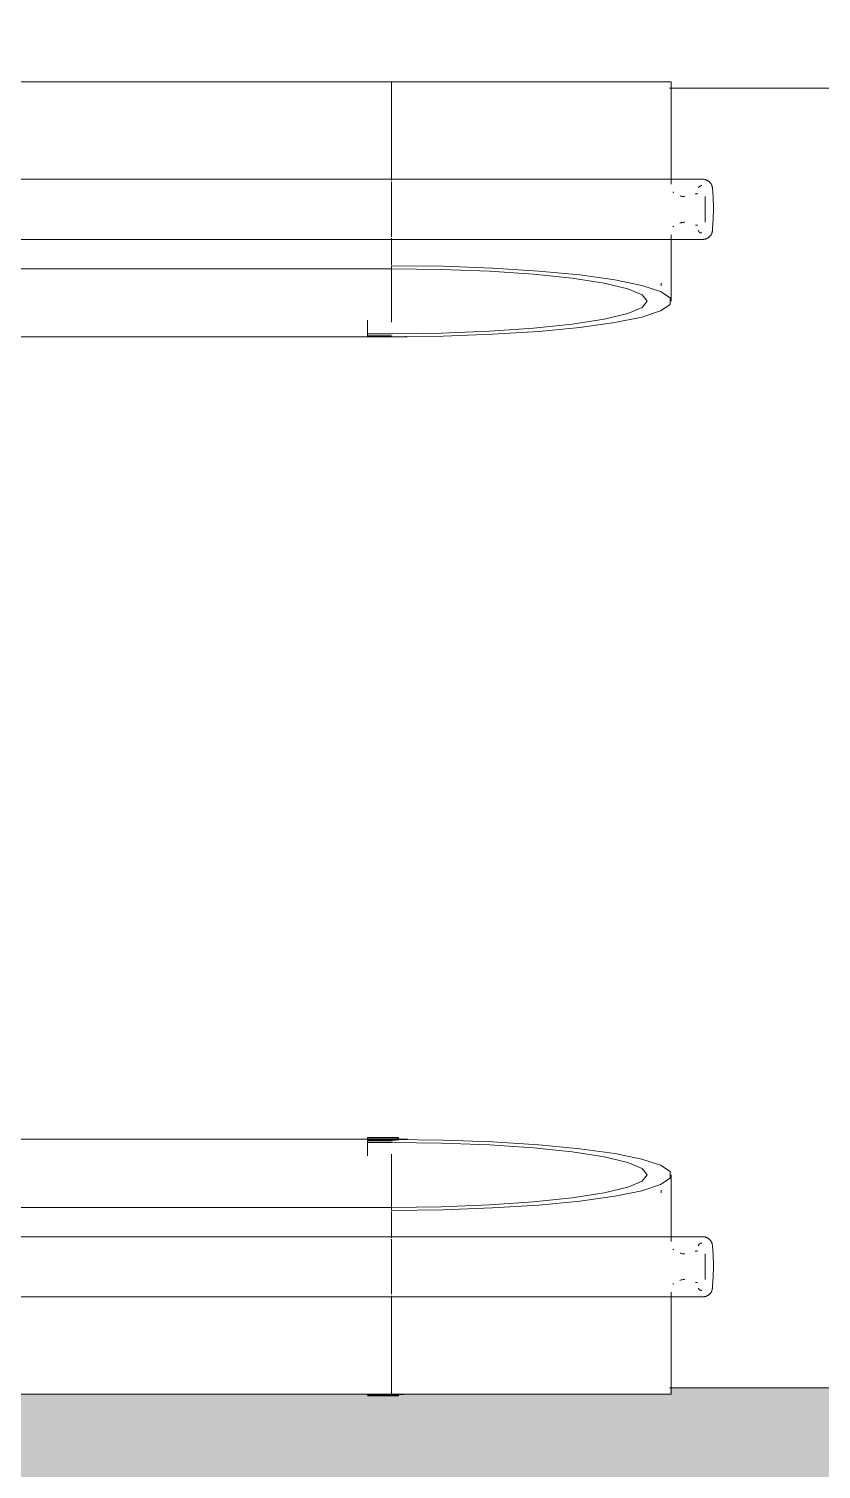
# Model space of a CAD drawing. Header units: metres. Extents: x -201 to 705, y -63 to 42.
# Drawn here: x -37.629 to -36.641, y -7.511 to -5.716 of the extents above; entities that cross this region are included whole.
import ezdxf

# ---------------------------------------------------------------- set-up
doc = ezdxf.new("R2010")
doc.units = ezdxf.units.M
for name, color, linetype, lineweight in [('A_AREA', 7, 'Continuous', 9), ('A_RC', 7, 'Continuous', 9), ('G-PLANOTM', 7, 'Continuous', 9)]:
    doc.layers.add(name, color=color, linetype=linetype, lineweight=lineweight)

msp = doc.modelspace()

# ---------------------------------------------------------------- hatches: boundary and pattern name
at = {"layer": 'A_AREA', "true_color": 0xcccc00}
h = msp.add_hatch(color=52, dxfattribs=at)
h.paths.add_polyline_path([(-25.7, -8.5), (-25.7, -4.75), (-2.95, -4.75), (-2.95, -4.85), (-0.95, -4.85), (-0.95, -4.75), (-0.0005, -4.7452), (-0.0005, -1.8955), (-0.1005, -1.895), (-0.1005, -1.8285), (-0.3175, -1.895), (-0.9, -1.895), (-0.1005, -1.8003), (-0.1001, -1.7965), (-0.0905, -1.801), (-0.0905, -1.8051), (-0.0105, -1.795), (-3.5495, -1.795), (-3.5495, -1.8955), (-3.6495, -1.8955), (-3.6495, -1.7965), (-3.6395, -1.7965), (-3.6395, -1.8855), (-3.5595, -1.8845), (-3.5595, -1.795), (-5.3495, -1.795), (-5.3516, -1.8955), (-5.4495, -1.8955), (-5.4495, -1.7965), (-5.4395, -1.7965), (-5.4395, -1.8855), (-5.3595, -1.8855), (-5.3595, -1.795), (-7.1495, -1.795), (-7.1495, -1.8955), (-7.2495, -1.8946), (-7.2495, -1.7965), (-7.2395, -1.7965), (-7.2395, -1.8855), (-7.1595, -1.8842), (-7.1595, -1.795), (-8.9495, -1.795), (-8.9495, -1.8955), (-9.0495, -1.8915), (-9.0495, -1.7965), (-9.0395, -1.7965), (-9.0395, -1.8855), (-8.9595, -1.8848), (-8.9595, -1.795), (-10.7495, -1.795), (-10.7495, -1.8955), (-10.8495, -1.8908), (-10.8495, -1.7965), (-10.8395, -1.7965), (-10.8395, -1.8855), (-10.7595, -1.8799), (-10.7595, -1.795), (-12.5495, -1.795), (-12.5495, -1.8955), (-12.6495, -1.8948), (-12.6495, -1.7965), (-12.6395, -1.7965), (-12.6395, -1.8855), (-12.5595, -1.88), (-12.5595, -1.795), (-14.3495, -1.795), (-14.3495, -1.8955), (-14.4495, -1.8928), (-14.4495, -1.7965), (-14.4395, -1.7965), (-14.4395, -1.8855), (-14.3595, -1.8809), (-14.3595, -1.795), (-16.1495, -1.795), (-16.1495, -1.8955), (-16.2495, -1.8922), (-16.2495, -1.7965), (-16.2395, -1.7965), (-16.2395, -1.8855), (-16.1595, -1.8808), (-16.1595, -1.795), (-17.9495, -1.795), (-17.9495, -1.8955), (-18.0495, -1.8909), (-18.0495, -1.7965), (-18.0395, -1.7965), (-18.0395, -1.8855), (-17.9595, -1.8814), (-17.9595, -1.795), (-19.7495, -1.795), (-19.7495, -1.8955), (-19.8495, -1.8905), (-19.8495, -1.7965), (-19.8395, -1.7965), (-19.8395, -1.8855), (-19.7595, -1.8843), (-19.7595, -1.795), (-21.5495, -1.795), (-21.5495, -1.8955), (-21.6495, -1.8929), (-21.6495, -1.7965), (-21.6395, -1.7965), (-21.6395, -1.8855), (-21.5595, -1.8855), (-21.5595, -1.795), (-23.3495, -1.795), (-23.3495, -1.8955), (-23.4495, -1.8955), (-23.4495, -1.7965), (-23.4395, -1.7965), (-23.4395, -1.8855), (-23.3595, -1.8855), (-23.3595, -1.795), (-25.1495, -1.795), (-25.1495, -1.8955), (-25.2495, -1.8955), (-25.2495, -1.7965), (-25.2395, -1.7965), (-25.2395, -1.8855), (-25.1595, -1.8855), (-25.1595, -1.795), (-26.9495, -1.795), (-26.9495, -1.8955), (-27.0495, -1.8955), (-27.0495, -1.7965), (-27.0395, -1.7965), (-27.0395, -1.8855), (-26.9595, -1.8855), (-26.9595, -1.795), (-28.7495, -1.795), (-28.7495, -1.8955), (-28.8495, -1.8955), (-28.8495, -1.7965), (-28.8395, -1.7965), (-28.8395, -1.8855), (-28.7595, -1.8855), (-28.7595, -1.795), (-30.5495, -1.795), (-30.5495, -1.8955), (-30.6495, -1.8955), (-30.6495, -1.7965), (-30.6395, -1.7965), (-30.6395, -1.8855), (-30.5595, -1.8855), (-30.5595, -1.795), (-32.3495, -1.795), (-32.3495, -1.8955), (-32.4495, -1.8955), (-32.4495, -1.7965), (-32.4395, -1.7965), (-32.4395, -1.8855), (-32.3595, -1.8855), (-32.3595, -1.795), (-34.1495, -1.795), (-34.1495, -1.8955), (-34.2495, -1.8955), (-34.2495, -1.7965), (-34.2395, -1.7965), (-34.2395, -1.8855), (-34.1595, -1.8855), (-34.1595, -1.795), (-35.9495, -1.795), (-35.9495, -1.8955), (-36.0495, -1.8955), (-36.0495, -1.7965), (-36.0395, -1.7965), (-36.0395, -1.8855), (-35.9595, -1.8855), (-35.9595, -1.795), (-37.7495, -1.795), (-37.7495, -1.8955), (-37.8495, -1.8955), (-37.8495, -1.7965), (-37.8395, -1.7965), (-37.8395, -1.8855), (-37.7595, -1.8855), (-37.7595, -1.795), (-39.5495, -1.795), (-39.5495, -1.8955), (-39.6495, -1.8955), (-39.6495, -1.7965), (-39.6395, -1.7965), (-39.6395, -1.8855), (-39.5595, -1.8855), (-39.5595, -1.795), (-41.3495, -1.795), (-41.3495, -1.8955), (-41.4495, -1.8955), (-41.4495, -1.7965), (-41.4395, -1.7965), (-41.4395, -1.8855), (-41.3595, -1.8855), (-41.3595, -1.795), (-43.1495, -1.795), (-43.1495, -1.8955), (-43.2495, -1.8955), (-43.2495, -1.7965), (-43.2395, -1.7965), (-43.2395, -1.8855), (-43.1595, -1.8855), (-43.1595, -1.795), (-44.9495, -1.795), (-44.9495, -1.8955), (-45.0495, -1.8955), (-45.0495, -1.7965), (-45.0395, -1.7965), (-45.0395, -1.8855), (-44.9595, -1.8855), (-44.9595, -1.795), (-46.7495, -1.795), (-46.7495, -1.8955), (-46.8495, -1.8955), (-46.8495, -1.7965), (-46.8395, -1.7965), (-46.8395, -1.8855), (-46.7595, -1.8855), (-46.7595, -1.795), (-48.5495, -1.795), (-48.5495, -1.8955), (-48.6495, -1.8955), (-48.6485, -1.7965), (-48.6395, -1.7965), (-48.6395, -1.8855), (-48.5595, -1.8855), (-48.5595, -1.795), (-50.3495, -1.7965), (-50.3495, -1.8955), (-50.4495, -1.8955), (-50.4495, -1.7965), (-50.4395, -1.7965), (-50.4395, -1.8855), (-50.3595, -1.8855), (-50.3595, -1.795), (-52.1495, -1.795), (-52.1495, -1.8955), (-52.2495, -1.8955), (-52.2495, -1.7965), (-52.2395, -1.7965), (-52.2395, -1.8855), (-52.1595, -1.8855), (-52.1595, -1.795), (-53.9495, -1.795), (-53.9495, -1.8955), (-54.0495, -1.8955), (-54.0495, -1.7965), (-54.0395, -1.7965), (-54.0395, -1.8855), (-53.9595, -1.8855), (-53.9595, -1.795), (-55.7495, -1.795), (-55.75, -1.8955), (-55.8495, -1.8955), (-55.8495, -1.7965), (-55.8395, -1.7965), (-55.8395, -1.8855), (-55.7595, -1.8855), (-55.7595, -1.795), (-57.5495, -1.795), (-57.5495, -1.8955), (-57.6495, -1.8955), (-57.6485, -1.7965), (-57.6395, -1.7965), (-57.6395, -1.8855), (-57.5595, -1.8855), (-57.5595, -1.795), (-59.3495, -1.795), (-59.3495, -1.8955), (-59.4495, -1.8955), (-59.4485, -1.7965), (-59.4395, -1.7965), (-59.4395, -1.8855), (-59.3595, -1.8855), (-59.3595, -1.795), (-61.1495, -1.795), (-61.1495, -1.8955), (-61.2495, -1.8955), (-61.2485, -1.7965), (-61.2395, -1.7965), (-61.2395, -1.8855), (-61.1595, -1.8855), (-61.1595, -1.795), (-62.9495, -1.7965), (-62.9495, -1.8955), (-63.0495, -1.8955), (-63.0495, -1.7965), (-63.0395, -1.7965), (-63.0395, -1.8855), (-62.9595, -1.8855), (-62.9595, -1.795), (-64.7495, -1.795), (-64.7495, -1.8955), (-64.8495, -1.8955), (-64.8495, -1.7965), (-64.8395, -1.7965), (-64.8395, -1.8855), (-64.7595, -1.8855), (-64.7595, -1.795), (-66.5495, -1.795), (-66.5495, -1.8955), (-66.6495, -1.8955), (-66.6485, -1.7965), (-66.6395, -1.7965), (-66.6395, -1.8855), (-66.5595, -1.8855), (-66.5595, -1.795), (-68.3495, -1.7965), (-68.3495, -1.8955), (-68.4495, -1.8955), (-68.4495, -1.7965), (-68.4395, -1.7965), (-68.4395, -1.8855), (-68.3595, -1.8855), (-68.3595, -1.795), (-70.1495, -1.795), (-70.1495, -1.8955), (-70.2495, -1.8955), (-70.2495, -1.7965), (-70.2395, -1.7965), (-70.2395, -1.8855), (-70.1595, -1.8855), (-70.1595, -1.795), (-71.9495, -1.7965), (-71.9495, -1.8955), (-72.0495, -1.8955), (-72.0495, -1.7965), (-72.0395, -1.7965), (-72.0395, -1.8855), (-71.9595, -1.8855), (-71.9595, -1.795), (-73.7495, -1.795), (-73.7495, -1.8955), (-73.8495, -1.8955), (-73.8485, -1.7965), (-73.8395, -1.7965), (-73.8395, -1.8855), (-73.7595, -1.8855), (-73.7595, -1.795), (-75.5495, -1.7965), (-75.5495, -1.8955), (-75.6495, -1.8955), (-75.6495, -1.7965), (-75.6395, -1.7965), (-75.6395, -1.8855), (-75.5595, -1.8855), (-75.5595, -1.795), (-77.3495, -1.795), (-77.3495, -1.8955), (-77.4495, -1.8955), (-77.4495, -1.7965), (-77.4395, -1.7965), (-77.4395, -1.8855), (-77.3595, -1.8855), (-77.3595, -1.795), (-79.1495, -1.795), (-79.1495, -1.8955), (-79.2495, -1.8955), (-79.2485, -1.7965), (-79.2395, -1.7965), (-79.2395, -1.8855), (-79.1595, -1.8855), (-79.1595, -1.795), (-80.9495, -1.7965), (-80.9495, -1.8955), (-81.0495, -1.8955), (-81.0495, -1.7965), (-81.0395, -1.7965), (-81.0395, -1.8855), (-80.9595, -1.8855), (-80.9595, -1.795), (-82.7495, -1.795), (-82.7495, -1.8955), (-82.8495, -1.8955), (-82.8485, -1.7965), (-82.8395, -1.7965), (-82.8395, -1.8855), (-82.7595, -1.8855), (-82.7595, -1.795), (-84.5495, -1.7965), (-84.5495, -1.8955), (-84.6495, -1.8955), (-84.6495, -1.7965), (-84.6395, -1.7965), (-84.6395, -1.8855), (-84.5595, -1.8855), (-84.5595, -1.795), (-86.3495, -1.795), (-86.3495, -1.8955), (-86.4495, -1.8955), (-86.4485, -1.7965), (-86.4395, -1.7965), (-86.4395, -1.8855), (-86.3595, -1.8855), (-86.3595, -1.795), (-88.1495, -1.7965), (-88.1495, -1.8955), (-88.2495, -1.8955), (-88.2495, -1.7965), (-88.2395, -1.7965), (-88.2395, -1.8855), (-88.1595, -1.8855), (-88.1595, -1.795), (-89.9495, -1.795), (-89.9495, -1.8955), (-90.0495, -1.8955), (-90.0495, -1.7965), (-90.0395, -1.7965), (-90.0395, -1.8855), (-89.9595, -1.8855), (-89.9595, -1.795), (-91.7495, -1.795), (-91.7495, -1.8955), (-91.8495, -1.8955), (-91.8485, -1.7965), (-91.8395, -1.7965), (-91.8395, -1.8855), (-91.7595, -1.8855), (-91.7595, -1.795), (-93.5495, -1.7965), (-93.5495, -1.8955), (-93.6495, -1.8955), (-93.6495, -1.7965), (-93.6395, -1.7965), (-93.6395, -1.8855), (-93.5595, -1.8855), (-93.5595, -1.795), (-95.3495, -1.795), (-95.3495, -1.8955), (-95.4495, -1.8955), (-95.4485, -1.7965), (-95.4395, -1.7965), (-95.4395, -1.8855), (-95.3595, -1.8855), (-95.3595, -1.795), (-97.1495, -1.7965), (-97.1495, -1.8955), (-97.2495, -1.8955), (-97.2495, -1.7965), (-97.2395, -1.7965), (-97.2395, -1.8855), (-97.1595, -1.8855), (-97.1595, -1.795), (-98.9495, -1.795), (-98.9495, -1.8955), (-99.0495, -1.8955), (-99.0495, -1.7965), (-99.0395, -1.7965), (-99.0395, -1.8855), (-98.9595, -1.8855), (-98.9595, -1.795), (-100.7495, -1.7965), (-100.7495, -1.8955), (-100.8495, -1.8955), (-100.8495, -1.7965), (-100.8395, -1.7965), (-100.8395, -1.8855), (-100.7595, -1.8855), (-100.7595, -1.795), (-102.5495, -1.795), (-102.5495, -1.8955), (-102.6495, -1.8955), (-102.6495, -1.7965), (-102.6395, -1.7965), (-102.6395, -1.8855), (-102.5595, -1.8855), (-102.5595, -1.795), (-104.3495, -1.7965), (-104.3495, -1.8955), (-104.4495, -1.8955), (-104.4495, -1.7965), (-104.4395, -1.7965), (-104.4395, -1.8855), (-104.3595, -1.8855), (-104.3595, -1.795), (-106.1495, -1.795), (-106.1495, -1.8955), (-106.2495, -1.8955), (-106.2495, -1.7965), (-106.2395, -1.7965), (-106.2395, -1.8855), (-106.1595, -1.8855), (-106.1595, -1.795), (-107.9495, -1.795), (-107.9495, -1.8955), (-108.0495, -1.8955), (-108.0495, -1.7965), (-108.0395, -1.7965), (-108.0395, -1.8855), (-107.9595, -1.8855), (-107.9595, -1.795), (-109.7495, -1.7965), (-109.7495, -1.8955), (-109.8495, -1.8955), (-109.8495, -1.7965), (-109.8395, -1.7965), (-109.8395, -1.8855), (-109.7595, -1.8855), (-109.7595, -1.795), (-111.5495, -1.795), (-111.5495, -1.8955), (-111.6495, -1.8955), (-111.6495, -1.7965), (-111.6395, -1.7965), (-111.6395, -1.8855), (-111.5595, -1.8855), (-111.5595, -1.795), (-113.3495, -1.7965), (-113.3495, -1.8955), (-113.4495, -1.8955), (-113.4495, -1.7965), (-113.4395, -1.7965), (-113.4395, -1.8855), (-113.3595, -1.8855), (-113.3595, -1.795), (-115.1495, -1.795), (-115.1495, -1.8955), (-115.2495, -1.8955), (-115.2485, -1.7965), (-115.2395, -1.7965), (-115.2395, -1.8855), (-115.1595, -1.8855), (-115.1595, -1.795), (-116.9495, -1.7965), (-116.9495, -1.8955), (-117.0495, -1.8955), (-117.0495, -1.7965), (-117.0395, -1.7965), (-117.0395, -1.8855), (-116.9595, -1.8855), (-116.9595, -1.795), (-118.7495, -1.795), (-118.7495, -1.8955), (-118.8495, -1.8955), (-118.8495, -1.7965), (-118.8395, -1.7965), (-118.8395, -1.8855), (-118.7595, -1.8855), (-118.7595, -1.795), (-120.5495, -1.795), (-120.5495, -1.8955), (-120.6495, -1.8955), (-120.6495, -1.7965), (-120.6395, -1.7965), (-120.6395, -1.8855), (-120.5595, -1.8855), (-120.5595, -1.795), (-122.3495, -1.795), (-122.3495, -1.8955), (-122.4495, -1.8955), (-122.4495, -1.7965), (-122.4395, -1.7965), (-122.4395, -1.8855), (-122.3595, -1.8855), (-122.3595, -1.795), (-124.1495, -1.795), (-124.1495, -1.8955), (-124.2495, -1.8955), (-124.2495, -1.7965), (-124.2395, -1.7965), (-124.2395, -1.8855), (-124.1595, -1.8855), (-124.1595, -1.795), (-125.9495, -1.795), (-125.9495, -1.8955), (-126.0495, -1.8955), (-126.0495, -1.7965), (-126.0395, -1.7965), (-126.0395, -1.8855), (-125.9595, -1.8855), (-125.9595, -1.795), (-127.7495, -1.795), (-127.7495, -1.8955), (-127.8495, -1.8955), (-127.8495, -1.7965), (-127.8395, -1.7965), (-127.8395, -1.8855), (-127.7595, -1.8855), (-127.7595, -1.795), (-129.5495, -1.795), (-129.5495, -1.8955), (-129.6495, -1.8955), (-129.6495, -1.7965), (-129.6395, -1.7965), (-129.6395, -1.8855), (-129.5595, -1.8855), (-129.5595, -1.795), (-131.3495, -1.795), (-131.3495, -1.8955), (-131.4495, -1.8955), (-131.4495, -1.7965), (-131.4395, -1.7965), (-131.4395, -1.8855), (-131.3595, -1.8855), (-131.3595, -1.795), (-133.1495, -1.7965), (-133.1495, -1.8955), (-133.2495, -1.8955), (-133.2495, -1.7965), (-133.2395, -1.7965), (-133.2395, -1.8855), (-133.1595, -1.8855), (-133.1599, -1.795), (-134.9495, -1.7965), (-134.9495, -1.8955), (-135.0495, -1.8955), (-135.0495, -1.7965), (-135.0395, -1.7965), (-135.0395, -1.8855), (-134.9595, -1.8855), (-134.9595, -1.795), (-136.7495, -1.795), (-136.7495, -1.8955), (-136.8495, -1.8955), (-136.8495, -1.7965), (-136.8395, -1.7965), (-136.8395, -1.8855), (-136.7595, -1.8855), (-136.7595, -1.795), (-138.5495, -1.795), (-138.5495, -1.8955), (-138.6495, -1.8955), (-138.6495, -1.7965), (-138.6395, -1.7965), (-138.6395, -1.8855), (-138.5595, -1.8855), (-138.5595, -1.795), (-140.3495, -1.795), (-140.3495, -1.8955), (-140.4495, -1.8955), (-140.4495, -1.7965), (-140.4395, -1.7965), (-140.4395, -1.8855), (-140.3595, -1.8855), (-140.3595, -1.795), (-142.1495, -1.795), (-142.1495, -1.8955), (-142.2495, -1.8955), (-142.2495, -1.7965), (-142.2395, -1.7965), (-142.2395, -1.8855), (-142.1595, -1.8855), (-142.1595, -1.795), (-143.9495, -1.795), (-143.9495, -1.8955), (-144.0495, -1.8955), (-144.0495, -1.7965), (-144.0395, -1.7965), (-144.0395, -1.8855), (-143.9595, -1.8855), (-143.9595, -1.795), (-145.7495, -1.795), (-145.7495, -1.8955), (-145.8495, -1.8955), (-145.8495, -1.7965), (-145.8395, -1.7965), (-145.8395, -1.8855), (-145.7595, -1.8855), (-145.7595, -1.795), (-147.5495, -1.795), (-147.5495, -1.8955), (-147.6495, -1.8955), (-147.6495, -1.7965), (-147.6395, -1.7965), (-147.6395, -1.8855), (-147.5595, -1.8855), (-147.5595, -1.795), (-149.3495, -1.795), (-149.3495, -1.8955), (-149.4495, -1.8955), (-149.4495, -1.7965), (-149.4395, -1.7965), (-149.4395, -1.8855), (-149.3595, -1.8855), (-149.3595, -1.795), (-151.1495, -1.795), (-151.1495, -1.8955), (-151.2495, -1.8955), (-151.2495, -1.7965), (-151.2395, -1.7965), (-151.2395, -1.8855), (-151.1595, -1.8855), (-151.1595, -1.795), (-152.9495, -1.795), (-152.9495, -1.8955), (-153.0495, -1.8955), (-153.0495, -1.7965), (-153.0395, -1.7965), (-153.0395, -1.8855), (-152.9595, -1.8855), (-152.9595, -1.795), (-154.7495, -1.795), (-154.7495, -1.8955), (-154.8495, -1.8955), (-154.8495, -1.7965), (-154.8395, -1.7965), (-154.8395, -1.8855), (-154.7595, -1.8855), (-154.7595, -1.795), (-156.5495, -1.795), (-156.5495, -1.8955), (-156.6495, -1.8955), (-156.6495, -1.7965), (-156.6395, -1.7965), (-156.6395, -1.8855), (-156.5595, -1.8855), (-156.5595, -1.795), (-158.3495, -1.795), (-158.3495, -1.8955), (-158.4495, -1.8924), (-158.4495, -1.7965), (-158.4395, -1.7965), (-158.4395, -1.8855), (-158.3595, -1.8855), (-158.3595, -1.795), (-160.1495, -1.795), (-160.1495, -1.8955), (-160.2495, -1.8901), (-160.2495, -1.7965), (-160.2395, -1.7965), (-160.2395, -1.8855), (-160.1595, -1.8817), (-160.1595, -1.795), (-161.9495, -1.795), (-161.9495, -1.8955), (-162.0495, -1.8904), (-162.0495, -1.7965), (-162.0395, -1.7965), (-162.0395, -1.8855), (-161.9595, -1.8818), (-161.9595, -1.795), (-163.7495, -1.795), (-163.7495, -1.8955), (-163.8495, -1.8916), (-163.8495, -1.7965), (-163.8395, -1.7965), (-163.8395, -1.8855), (-163.7595, -1.8813), (-163.7595, -1.795), (-165.5495, -1.795), (-165.5495, -1.8955), (-165.6495, -1.8921), (-165.6495, -1.7965), (-165.6395, -1.7965), (-165.6395, -1.8855), (-165.5595, -1.8813), (-165.5595, -1.795), (-167.3495, -1.795), (-167.3495, -1.8955), (-167.4495, -1.894), (-167.4495, -1.7965), (-167.4395, -1.7965), (-167.4395, -1.8855), (-167.3595, -1.8806), (-167.3595, -1.795), (-169.1495, -1.795), (-169.1495, -1.8955), (-169.2495, -1.8899), (-169.2495, -1.7965), (-169.2395, -1.7965), (-169.2395, -1.8855), (-169.1595, -1.8805), (-169.1595, -1.795), (-170.9495, -1.795), (-170.9495, -1.8955), (-171.0495, -1.8905), (-171.0495, -1.7965), (-171.0395, -1.7965), (-171.0395, -1.8855), (-170.9595, -1.8855), (-170.9595, -1.795), (-172.7495, -1.795), (-172.7495, -1.8955), (-172.8495, -1.8933), (-172.8495, -1.7965), (-172.8395, -1.7965), (-172.8395, -1.8855), (-172.7595, -1.8852), (-172.7595, -1.795), (-174.5495, -1.795), (-174.5495, -1.8955), (-174.6495, -1.8955), (-174.6495, -1.7965), (-174.6395, -1.7965), (-174.6379, -1.8855), (-174.5595, -1.8855), (-174.5595, -1.795), (-176.3495, -1.795), (-176.3495, -1.8955), (-176.4495, -1.8955), (-176.4495, -1.7965), (-176.4395, -1.7965), (-176.4395, -1.8855), (-176.3595, -1.8855), (-176.3595, -1.795), (-178.1495, -1.795), (-178.1495, -1.8955), (-178.2495, -1.8929), (-178.2495, -1.7965), (-178.2395, -1.7965), (-178.2395, -1.8855), (-178.1595, -1.8821), (-178.1595, -1.795), (-179.8995, -1.8004), (-179.8983, -1.8063), (-179.1, -1.895), (-179.7, -1.895), (-179.8995, -1.8295), (-179.8995, -1.8955), (-179.9995, -1.8955), (-180, -4.75), (-179.875, -4.75), (-179.875, -4.85), (-177.875, -4.85), (-177.875, -4.75), (-168.68, -4.75), (-168.68, -5.68), (-167.42, -5.68), (-167.42, -4.75), (-154.75, -4.75), (-154.75, -8.5), (-148.78, -8.5), (-148.78, -8.35), (-148.774, -8.35), (-148.769, -8.5), (-148.066, -8.5), (-148.066, -8.35), (-148.06, -8.35), (-148.06, -8.5), (-145.45, -8.5), (-145.45, -7.45), (-149.005, -7.45), (-149.005, -5.65), (-145.75, -5.65), (-145.75, -4.75), (-144.25, -4.75), (-144.25, -5.45), (-135.75, -5.45), (-135.75, -4.75), (-134.25, -4.75), (-134.25, -5.45), (-127.35, -5.45), (-127.35, -4.75), (-125.85, -4.75), (-125.85, -5.65), (-127.15, -5.6516), (-127.15, -5.85), (-127.25, -5.85), (-127.25, -6.85), (-127.15, -6.85), (-127.15, -8.5), (-115.75, -8.5), (-115.75, -6.85), (-115.65, -6.85), (-115.65, -5.85), (-115.75, -5.85), (-115.75, -4.75), (-114.25, -4.75), (-114.25, -5.45), (-105.75, -5.45), (-105.75, -4.75), (-104.25, -4.75), (-104.25, -5.45), (-95.75, -5.45), (-95.75, -4.75), (-94.25, -4.75), (-94.25, -7.5), (-97.805, -7.5), (-97.805, -8.5), (-95.195, -8.5), (-95.195, -8.14), (-94.475, -8.14), (-94.475, -8.5), (-74.45, -8.495), (-74.45, -5.65), (-75.75, -5.65), (-75.75, -4.75), (-74.25, -4.75), (-74.2484, -5.45), (-72.55, -5.45), (-72.55, -8.5), (-68.75, -8.5), (-68.75, -5.45), (-65.75, -5.45), (-65.7514, -5.375), (-68.75, -5.375), (-68.75, -5.35), (-65.75, -5.35), (-65.75, -4.75), (-64.25, -4.75), (-64.25, -5.65), (-65.55, -5.6516), (-65.55, -8.5), (-57.35, -8.5), (-57.35, -6.85), (-57.25, -6.85), (-57.25, -5.85), (-57.35, -5.85), (-57.35, -4.75), (-55.85, -4.75), (-55.85, -5.65), (-55.75, -5.65), (-55.75, -4.75), (-54.25, -4.75), (-54.25, -5.45), (-45.75, -5.45), (-45.75, -4.75), (-44.25, -4.75), (-44.25, -5.45), (-38.2565, -5.45), (-38.2565, -5.65), (-35.75, -5.65), (-35.75, -4.75), (-34.25, -4.75), (-34.25, -5.65), (-35.7015, -5.65), (-35.7015, -5.7), (-35.7265, -5.7), (-35.7265, -5.79), (-35.7015, -5.79), (-35.7015, -7.41), (-36.8294, -7.41), (-36.8294, -7.4178), (-39.2565, -7.4179), (-39.2565, -8.5), (-36.6465, -8.5), (-36.6465, -8.35), (-36.6405, -8.355), (-36.6355, -8.5), (-35.9325, -8.4996), (-35.9325, -8.35), (-35.9265, -8.35), (-35.9265, -8.5), (-27.7994, -8.5)])
h.paths.add_polyline_path([(-45, -8.5), (-41.4865, -8.5), (-41.4865, -7.971), (-41.6406, -7.9336), (-41.8195, -7.55), (-41.4865, -7.55), (-41.4865, -7.41), (-43.4346, -7.41), (-43.4346, -5.79), (-41.4865, -5.79), (-41.4865, -5.65), (-44.2, -5.65), (-44.2, -5.7), (-45.75, -5.7), (-45.75, -8.5)])
h.paths.add_polyline_path([(-95.184, -8.151), (-95.0853, -8.2426), (-95.0924, -8.2497), (-95.1021, -8.2471), (-95.1047, -8.2374), (-95.0976, -8.2303), (-95.0924, -8.2303), (-95.135, -8.1934)])
h.paths.add_polyline_path([(-94.9766, -8.5), (-94.486, -8.5), (-94.486, -8.151), (-95.184, -8.151), (-95.184, -8.5), (-95.135, -8.5)])
h.paths.add_polyline_path([(-68.825, -8.35), (-68.85, -8.35), (-68.85, -7.71), (-68.825, -7.71), (-68.825, -8.2991)])
h.paths.add_polyline_path([(-68.85, -6.11), (-68.85, -5.45), (-68.825, -5.4519), (-68.825, -6.11)])
h.paths.add_polyline_path([(-125.75, -5.65), (-125.75, -4.75), (-124.25, -4.75), (-124.25, -5.65)])
h.paths.add_polyline_path([(-85.75, -5.65), (-85.75, -4.75), (-84.25, -4.75), (-84.25, -5.65), (-85.4307, -5.65)])
h.paths.add_polyline_path([(-167.4606, -5.65), (-168.65, -5.65), (-168.65, -4.75), (-167.45, -4.752), (-167.45, -5.65)])
h.paths.add_polyline_path([(-0.023, -1.8855), (-0.0105, -1.8855), (-0.0105, -1.7985), (-0.0905, -1.8252), (-0.0905, -1.8855)])
h.paths.add_polyline_path([(-179.9622, -1.8855), (-179.9095, -1.8855), (-179.9095, -1.8252), (-179.9895, -1.8045), (-179.9895, -1.8855)])
h.paths.add_polyline_path([(-179.9095, -1.7955), (-179.9095, -1.795), (-179.9895, -1.795)])
h.paths.add_polyline_path([(-179.9095, -1.8051), (-179.9095, -1.7955), (-179.946, -1.801), (-179.9296, -1.8028)])

# ---------------------------------------------------------------- linework, layer by layer
at = {"layer": 'A_RC'}
msp.add_line((-35.7015, -7.41), (-36.83, -7.41), dxfattribs=at)
at = {"layer": 'G-PLANOTM'}
for p, q in [((-38.5537, -5.7821), (-37.1764, -5.7821)), ((-37.2065, -5.782), (-37.168, -5.782)), ((-37.1764, -5.7821), (-37.1764, -5.905)), ((-37.1764, -5.905), (-37.1764, -5.7822)), ((-37.1764, -5.7822), (-36.8279, -5.7822)), ((-37.1615, -5.782), (-37.168, -5.782)), ((-35.7015, -5.79), (-36.83, -5.79)), ((-36.8279, -5.9095), (-36.8279, -5.7822)), ((-37.1764, -5.9035), (-38.5537, -5.9035)), ((-37.1764, -5.905), (-37.1764, -5.9035)), ((-37.1764, -5.9035), (-37.1764, -5.905)), ((-37.1764, -5.9145), (-37.1764, -5.9067)), ((-37.1764, -5.9067), (-37.1764, -5.9145)), ((-37.1764, -5.9277), (-37.1764, -5.9145)), ((-37.1764, -5.9145), (-37.1764, -5.9277)), ((-37.1764, -5.941), (-37.1764, -5.9277)), ((-37.1764, -5.9277), (-37.1764, -5.941)), ((-37.1764, -5.9676), (-37.1764, -5.941)), ((-37.1764, -5.941), (-37.1764, -5.9543)), ((-36.7854, -5.9571), (-36.7854, -5.9251)), ((-37.1764, -5.9543), (-37.1764, -5.9676)), ((-37.1764, -5.9754), (-37.1764, -5.9676)), ((-37.1764, -5.9676), (-37.1764, -5.9754)), ((-37.1764, -5.9785), (-37.1764, -5.9771)), ((-37.1764, -5.9771), (-37.1764, -6.0101)), ((-37.1764, -5.9771), (-37.1764, -5.9785)), ((-37.1764, -6.0101), (-37.1764, -5.9771)), ((-36.8279, -6.0555), (-36.8279, -5.9726)), ((-36.7966, -5.9606), (-36.7975, -5.9606)), ((-38.5537, -5.9785), (-37.1764, -5.9785)), ((-37.1764, -6.0151), (-37.1764, -6.0114)), ((-38.5537, -6.0151), (-37.1764, -6.0151)), ((-37.1764, -6.0151), (-37.1764, -6.0792)), ((-37.1764, -6.0151), (-37.1764, -6.0815)), ((-36.8405, -6.0365), (-36.8405, -6.0332)), ((-37.2065, -6.09), (-37.2065, -6.0834)), ((-37.2064, -6.096), (-37.2064, -6.0792)), ((-37.2064, -6.1), (-38.5092, -6.1)), ((-38.5092, -6.1), (-37.2064, -6.1)), ((-37.2065, -6.0929), (-37.2065, -6.0899)), ((-37.2065, -6.09), (-37.2065, -6.096)), ((-37.2065, -6.096), (-37.1753, -6.096)), ((-37.2065, -6.0985), (-37.1764, -6.0985)), ((-37.2065, -6.1), (-37.2065, -6.0985)), ((-37.168, -6.1), (-37.2065, -6.1)), ((-37.2064, -6.096), (-37.2064, -6.0998)), ((-37.1764, -6.096), (-37.2064, -6.096)), ((-37.2064, -6.0998), (-37.1764, -6.0998)), ((-37.2064, -6.1), (-37.2064, -6.1001)), ((-37.1764, -6.1001), (-37.2064, -6.1001)), ((-37.1565, -6.1), (-37.1764, -6.1)), ((-37.1565, -6.1), (-37.1764, -6.1)), ((-37.173, -6.1), (-37.176, -6.1)), ((-37.1729, -6.1), (-37.176, -6.1)), ((-37.1615, -6.1), (-37.173, -6.1)), ((-37.168, -6.1), (-37.1615, -6.1)), ((-38.5092, -7.1), (-37.2064, -7.1)), ((-37.2064, -7.1), (-38.5092, -7.1)), ((-37.168, -7.098), (-37.2065, -7.098)), ((-37.2065, -7.098), (-37.2065, -7.0981)), ((-37.2065, -7.0997), (-37.2065, -7.0981)), ((-37.2065, -7.0981), (-37.2065, -7.0984)), ((-37.2065, -7.0996), (-37.2065, -7.0995)), ((-37.168, -7.0995), (-37.2065, -7.0995)), ((-37.2065, -7.0998), (-37.2065, -7.0996)), ((-37.2065, -7.1012), (-37.2065, -7.0998)), ((-37.2065, -7.1012), (-37.2065, -7.1015)), ((-37.2065, -7.1015), (-37.1764, -7.1015)), ((-37.2065, -7.104), (-37.2065, -7.11)), ((-37.2065, -7.1101), (-37.2065, -7.1071)), ((-37.2064, -7.0999), (-37.2064, -7.1)), ((-37.2064, -7.0999), (-37.1764, -7.0999)), ((-37.2064, -7.1002), (-37.2064, -7.104)), ((-37.1764, -7.1002), (-37.2064, -7.1002)), ((-37.2064, -7.1208), (-37.2064, -7.104)), ((-37.2064, -7.104), (-37.1764, -7.104)), ((-37.2017, -7.1005), (-37.1852, -7.1006)), ((-37.1905, -7.1021), (-37.2017, -7.102)), ((-37.1852, -7.1006), (-37.1905, -7.1021)), ((-37.1771, -7.1021), (-37.1905, -7.1021)), ((-37.1789, -7.1006), (-37.1852, -7.1006)), ((-37.178, -7.1006), (-37.1789, -7.1006)), ((-37.1764, -7.1), (-37.1565, -7.1)), ((-37.1764, -7.1), (-37.1565, -7.1)), ((-37.1747, -7.1003), (-37.169, -7.099)), ((-37.169, -7.1006), (-37.1747, -7.1018)), ((-37.168, -7.0981), (-37.168, -7.098)), ((-37.168, -7.0984), (-37.168, -7.0981)), ((-37.168, -7.0981), (-37.168, -7.0985)), ((-37.168, -7.0995), (-37.168, -7.0996)), ((-37.168, -7.0996), (-37.168, -7.0998)), ((-37.168, -7.0998), (-37.168, -7.1012)), ((-37.1615, -7.1), (-37.168, -7.1)), ((-37.2065, -7.1166), (-37.2065, -7.11)), ((-37.1764, -7.1185), (-37.1764, -7.1849)), ((-37.1764, -7.1208), (-37.1764, -7.1849)), ((-36.8279, -7.2274), (-36.8279, -7.1445)), ((-36.8405, -7.1668), (-36.8405, -7.1635)), ((-37.1764, -7.1849), (-38.5537, -7.1849)), ((-37.1764, -7.1886), (-37.1764, -7.1849)), ((-37.1764, -7.1899), (-37.1764, -7.2229)), ((-37.1764, -7.2229), (-37.1764, -7.1899)), ((-37.1764, -7.2215), (-38.5537, -7.2215)), ((-37.1764, -7.2229), (-37.1764, -7.2215)), ((-37.1764, -7.2215), (-37.1764, -7.2229)), ((-37.1764, -7.2324), (-37.1764, -7.2246)), ((-37.1764, -7.2246), (-37.1764, -7.2324)), ((-37.1764, -7.259), (-37.1764, -7.2324)), ((-37.1764, -7.2324), (-37.1764, -7.2457)), ((-37.1764, -7.2457), (-37.1764, -7.259)), ((-36.7854, -7.2749), (-36.7854, -7.2429)), ((-37.1764, -7.2723), (-37.1764, -7.259)), ((-37.1764, -7.259), (-37.1764, -7.2723)), ((-37.1764, -7.2855), (-37.1764, -7.2723)), ((-37.1764, -7.2723), (-37.1764, -7.2855)), ((-37.1764, -7.2933), (-37.1764, -7.2855)), ((-37.1764, -7.2855), (-37.1764, -7.2933)), ((-36.7966, -7.2785), (-36.7975, -7.2785)), ((-38.5537, -7.2965), (-37.1764, -7.2965)), ((-37.1764, -7.2965), (-37.1764, -7.295)), ((-37.1764, -7.295), (-37.1764, -7.4179)), ((-37.1764, -7.295), (-37.1764, -7.2965)), ((-37.1764, -7.4178), (-37.1764, -7.295)), ((-36.8279, -7.4178), (-36.8279, -7.2905)), ((-36.83, -7.41), (-35.7015, -7.41)), ((-37.1764, -7.4179), (-38.5537, -7.4179)), ((-37.2065, -7.4182), (-37.2065, -7.418)), ((-37.168, -7.4182), (-37.2065, -7.4182)), ((-37.2065, -7.4185), (-37.2065, -7.4183)), ((-37.2017, -7.4185), (-37.2065, -7.4185)), ((-37.2065, -7.4198), (-37.2065, -7.42)), ((-37.2065, -7.42), (-37.2017, -7.42)), ((-37.2017, -7.4185), (-37.1842, -7.4185)), ((-37.1842, -7.42), (-37.2017, -7.42)), ((-37.1842, -7.4185), (-37.1842, -7.42)), ((-37.1789, -7.4185), (-37.1842, -7.4185)), ((-37.1789, -7.42), (-37.1842, -7.42)), ((-37.1789, -7.42), (-37.1789, -7.4185)), ((-37.1764, -7.4185), (-37.1789, -7.4185)), ((-37.1789, -7.42), (-37.1764, -7.42)), ((-36.8279, -7.4178), (-37.1764, -7.4178)), ((-37.1764, -7.4185), (-37.1688, -7.4185)), ((-37.1688, -7.42), (-37.1764, -7.42)), ((-37.168, -7.4185), (-37.1688, -7.4185)), ((-37.1688, -7.42), (-37.168, -7.42)), ((-37.168, -7.418), (-37.1615, -7.418)), ((-37.168, -7.418), (-37.168, -7.4182)), ((-37.168, -7.4183), (-37.168, -7.4185)), ((-37.168, -7.4185), (-37.168, -7.42)), ((-37.168, -7.42), (-37.168, -7.4198))]:
    msp.add_line(p, q, dxfattribs=at)
at = {"layer": 'G-PLANOTM', "flags": 128}
for points in [[(-36.7885, -5.9035), (-36.7888, -5.9035), (-36.7898, -5.9035), (-36.7913, -5.9035), (-36.7935, -5.9035), (-36.7962, -5.9035), (-36.7996, -5.9035), (-36.8036, -5.9035), (-36.8082, -5.9035), (-36.8134, -5.9035), (-36.8191, -5.9035), (-36.8255, -5.9035), (-36.8323, -5.9035), (-36.8398, -5.9035), (-36.8478, -5.9035), (-36.8563, -5.9035), (-36.8653, -5.9035), (-36.8748, -5.9035), (-36.8848, -5.9035), (-36.8952, -5.9035), (-36.9062, -5.9035), (-36.9175, -5.9035), (-36.9292, -5.9035), (-36.9414, -5.9035), (-36.9539, -5.9035), (-36.9668, -5.9035), (-36.98, -5.9035), (-36.9936, -5.9035), (-37.0074, -5.9035), (-37.0215, -5.9035), (-37.0358, -5.9035), (-37.0504, -5.9035), (-37.0652, -5.9035), (-37.0801, -5.9035), (-37.0952, -5.9035), (-37.1105, -5.9035), (-37.1258, -5.9035), (-37.1412, -5.9035), (-37.1567, -5.9035), (-37.1722, -5.9035), (-37.1764, -5.9035)], [(-36.8273, -5.9035), (-36.8208, -5.9035), (-36.8149, -5.9035), (-36.8095, -5.9035), (-36.8048, -5.9035), (-36.8006, -5.9035), (-36.7971, -5.9035), (-36.7942, -5.9035), (-36.7918, -5.9035), (-36.7901, -5.9035), (-36.789, -5.9035), (-36.7885, -5.9035), (-36.7885, -5.9035)], [(-36.7885, -5.9035), (-36.788, -5.9035), (-36.7876, -5.9036), (-36.7871, -5.9036), (-36.7866, -5.9037), (-36.7861, -5.9038), (-36.7857, -5.9039), (-36.7852, -5.904), (-36.7847, -5.9041), (-36.7843, -5.9043), (-36.7838, -5.9045), (-36.7834, -5.9047), (-36.783, -5.9049), (-36.7825, -5.9051), (-36.7821, -5.9053), (-36.7817, -5.9056), (-36.7813, -5.9059), (-36.781, -5.9062), (-36.7806, -5.9065), (-36.7802, -5.9068), (-36.7799, -5.9072), (-36.7796, -5.9075), (-36.7793, -5.9079), (-36.779, -5.9082), (-36.7787, -5.9086), (-36.7784, -5.909), (-36.7782, -5.9094), (-36.7779, -5.9099), (-36.7777, -5.9103), (-36.7775, -5.9107), (-36.7773, -5.9112), (-36.7772, -5.9116), (-36.777, -5.9121), (-36.7769, -5.9125), (-36.7768, -5.913), (-36.7767, -5.9135), (-36.7766, -5.914), (-36.7766, -5.9144), (-36.7766, -5.9145)], [(-36.8258, -5.9198), (-36.8254, -5.9198), (-36.8254, -5.9198)], [(-36.8254, -5.9198), (-36.8253, -5.9198), (-36.8252, -5.9198), (-36.8251, -5.9199), (-36.825, -5.9199), (-36.8249, -5.9199), (-36.8248, -5.9199)], [(-36.8168, -5.9242), (-36.816, -5.9245), (-36.8153, -5.9247), (-36.8145, -5.9248), (-36.8137, -5.9249), (-36.8129, -5.925), (-36.8121, -5.9251), (-36.8113, -5.9251), (-36.8109, -5.9251)], [(-36.7979, -5.9215), (-36.7968, -5.9215), (-36.7963, -5.9215), (-36.7963, -5.9215)], [(-36.7951, -5.921), (-36.7951, -5.9211), (-36.7952, -5.9211), (-36.7953, -5.9212), (-36.7953, -5.9212), (-36.7954, -5.9213), (-36.7955, -5.9213), (-36.7955, -5.9213), (-36.7956, -5.9213), (-36.7957, -5.9214), (-36.7958, -5.9214), (-36.7958, -5.9214), (-36.7959, -5.9214), (-36.796, -5.9215), (-36.7961, -5.9215), (-36.7961, -5.9215), (-36.7962, -5.9215), (-36.7963, -5.9215), (-36.7963, -5.9215)], [(-36.7899, -5.9115), (-36.7901, -5.9115), (-36.7902, -5.9115), (-36.7904, -5.9115), (-36.7906, -5.9116), (-36.7908, -5.9116), (-36.791, -5.9116), (-36.7911, -5.9117), (-36.7913, -5.9117), (-36.7915, -5.9118), (-36.7916, -5.9119), (-36.7918, -5.9119), (-36.792, -5.912), (-36.7921, -5.9121), (-36.7923, -5.9122), (-36.7924, -5.9123), (-36.7926, -5.9124), (-36.7927, -5.9125), (-36.7928, -5.9126), (-36.793, -5.9128), (-36.7931, -5.9129), (-36.7932, -5.913), (-36.7933, -5.9131), (-36.7935, -5.9133), (-36.7936, -5.9134), (-36.7937, -5.9136), (-36.7938, -5.9137), (-36.7938, -5.9139), (-36.7939, -5.9141), (-36.794, -5.9142), (-36.7941, -5.9144)], [(-36.7766, -5.9145), (-36.7757, -5.9264), (-36.7754, -5.9384), (-36.7754, -5.941)], [(-36.7754, -5.941), (-36.7756, -5.953), (-36.7763, -5.965), (-36.7766, -5.9676)], [(-36.8109, -5.9571), (-36.8117, -5.9572), (-36.8125, -5.9572), (-36.8133, -5.9573), (-36.8141, -5.9574), (-36.8149, -5.9575), (-36.8156, -5.9577), (-36.8164, -5.9579), (-36.8172, -5.9581)], [(-36.8258, -5.9624), (-36.8254, -5.9624), (-36.8254, -5.9624)], [(-36.8247, -5.9623), (-36.8248, -5.9624), (-36.8249, -5.9624), (-36.825, -5.9624), (-36.8251, -5.9624), (-36.8252, -5.9624), (-36.8253, -5.9624), (-36.8254, -5.9624)], [(-36.7968, -5.9606), (-36.7963, -5.9606), (-36.7963, -5.9606)], [(-36.7963, -5.9606), (-36.7962, -5.9606), (-36.7962, -5.9606), (-36.7961, -5.9606), (-36.796, -5.9606), (-36.7959, -5.9606), (-36.7959, -5.9606), (-36.7958, -5.9606), (-36.7957, -5.9606), (-36.7956, -5.9607), (-36.7956, -5.9607), (-36.7955, -5.9607), (-36.7954, -5.9608), (-36.7954, -5.9608), (-36.7953, -5.9608), (-36.7952, -5.9609), (-36.7952, -5.9609), (-36.7951, -5.961), (-36.795, -5.961), (-36.795, -5.9611)], [(-36.7942, -5.9673), (-36.7942, -5.9674), (-36.7941, -5.9676), (-36.794, -5.9678), (-36.794, -5.9679), (-36.7939, -5.9681), (-36.7938, -5.9683), (-36.7937, -5.9684), (-36.7936, -5.9686), (-36.7935, -5.9687), (-36.7934, -5.9688), (-36.7933, -5.969), (-36.7931, -5.9691), (-36.793, -5.9692), (-36.7929, -5.9694), (-36.7927, -5.9695), (-36.7926, -5.9696), (-36.7925, -5.9697), (-36.7923, -5.9698), (-36.7922, -5.9699), (-36.792, -5.97), (-36.7918, -5.9701), (-36.7917, -5.9701), (-36.7915, -5.9702), (-36.7913, -5.9703), (-36.7912, -5.9703), (-36.791, -5.9704), (-36.7908, -5.9704), (-36.7906, -5.9705), (-36.7905, -5.9705), (-36.7903, -5.9705), (-36.7901, -5.9705), (-36.7899, -5.9705), (-36.7899, -5.9705)], [(-36.7766, -5.9676), (-36.7766, -5.9681), (-36.7767, -5.9685), (-36.7768, -5.969), (-36.7769, -5.9695), (-36.777, -5.9699), (-36.7772, -5.9704), (-36.7773, -5.9708), (-36.7775, -5.9713), (-36.7777, -5.9717), (-36.7779, -5.9721), (-36.7782, -5.9726), (-36.7784, -5.973), (-36.7787, -5.9734), (-36.7789, -5.9738), (-36.7792, -5.9741), (-36.7796, -5.9745), (-36.7799, -5.9749), (-36.7802, -5.9752), (-36.7806, -5.9755), (-36.7809, -5.9758), (-36.7813, -5.9761), (-36.7817, -5.9764), (-36.7821, -5.9767), (-36.7825, -5.9769), (-36.7829, -5.9771), (-36.7834, -5.9774), (-36.7838, -5.9776), (-36.7843, -5.9777), (-36.7847, -5.9779), (-36.7852, -5.978), (-36.7856, -5.9782), (-36.7861, -5.9783), (-36.7866, -5.9784), (-36.7871, -5.9784), (-36.7875, -5.9785), (-36.788, -5.9785), (-36.7885, -5.9785), (-36.7885, -5.9785)], [(-37.1764, -5.9785), (-37.1609, -5.9785), (-37.1454, -5.9785), (-37.1299, -5.9785), (-37.1146, -5.9785), (-37.0993, -5.9785), (-37.0842, -5.9785), (-37.0692, -5.9785), (-37.0544, -5.9785), (-37.0397, -5.9785), (-37.0253, -5.9785), (-37.0112, -5.9785), (-36.9973, -5.9785), (-36.9837, -5.9785), (-36.9704, -5.9785), (-36.9574, -5.9785), (-36.9447, -5.9785), (-36.9325, -5.9785), (-36.9206, -5.9785), (-36.9092, -5.9785), (-36.8981, -5.9785), (-36.8876, -5.9785), (-36.8774, -5.9785), (-36.8678, -5.9785), (-36.8586, -5.9785), (-36.85, -5.9785), (-36.8419, -5.9785), (-36.8343, -5.9785), (-36.8273, -5.9785), (-36.8208, -5.9785), (-36.8149, -5.9785), (-36.8095, -5.9785), (-36.8048, -5.9785), (-36.8006, -5.9785), (-36.7971, -5.9785), (-36.7942, -5.9785), (-36.7918, -5.9785), (-36.7901, -5.9785), (-36.789, -5.9785), (-36.7885, -5.9785), (-36.7885, -5.9785)], [(-36.7885, -5.9785), (-36.7888, -5.9785), (-36.7898, -5.9785), (-36.7913, -5.9785), (-36.7935, -5.9785), (-36.7962, -5.9785), (-36.7996, -5.9785), (-36.8036, -5.9785), (-36.8082, -5.9785), (-36.8134, -5.9785), (-36.8191, -5.9785), (-36.8255, -5.9785)], [(-37.1764, -6.0998), (-37.1123, -6.099), (-37.0505, -6.0968), (-36.9929, -6.0931), (-36.9416, -6.0882), (-36.8983, -6.0822), (-36.8644, -6.0753), (-36.8412, -6.0676), (-36.8294, -6.0596), (-36.8294, -6.0514), (-36.8412, -6.0434), (-36.8644, -6.0358), (-36.8983, -6.0289), (-36.9416, -6.0228), (-36.9929, -6.0179), (-37.0505, -6.0143), (-37.1123, -6.012), (-37.1764, -6.0113)], [(-37.1764, -6.0151), (-37.1142, -6.0159), (-37.0545, -6.0182), (-36.9994, -6.0219), (-36.9512, -6.0269), (-36.9116, -6.0331), (-36.8821, -6.0401), (-36.864, -6.0476), (-36.8579, -6.0555), (-36.864, -6.0634), (-36.8821, -6.071), (-36.9116, -6.078), (-36.9512, -6.0841), (-36.9994, -6.0892), (-37.0545, -6.0929), (-37.1142, -6.0952), (-37.1764, -6.096)], [(-37.2065, -7.0997), (-37.2063, -7.0999), (-37.2059, -7.1001), (-37.2051, -7.1003), (-37.2041, -7.1004), (-37.203, -7.1005), (-37.2017, -7.1005)], [(-37.2017, -7.102), (-37.203, -7.102), (-37.2041, -7.1019), (-37.2051, -7.1018), (-37.2059, -7.1016), (-37.2063, -7.1015), (-37.2065, -7.1013)], [(-37.178, -7.1006), (-37.177, -7.1006), (-37.1761, -7.1005), (-37.1753, -7.1004), (-37.1747, -7.1003)], [(-37.1771, -7.1021), (-37.1774, -7.1015), (-37.1777, -7.101), (-37.178, -7.1006)], [(-37.1747, -7.1018), (-37.1753, -7.102), (-37.1762, -7.1021), (-37.1771, -7.1021)], [(-37.1764, -7.1887), (-37.1123, -7.188), (-37.0505, -7.1857), (-36.9929, -7.1821), (-36.9416, -7.1772), (-36.8983, -7.1711), (-36.8644, -7.1642), (-36.8412, -7.1566), (-36.8294, -7.1486), (-36.8294, -7.1404), (-36.8412, -7.1324), (-36.8644, -7.1247), (-36.8983, -7.1178), (-36.9416, -7.1118), (-36.9929, -7.1069), (-37.0505, -7.1032), (-37.1123, -7.101), (-37.1764, -7.1002)], [(-37.1764, -7.104), (-37.1142, -7.1048), (-37.0545, -7.1071), (-36.9994, -7.1108), (-36.9512, -7.1159), (-36.9116, -7.122), (-36.8821, -7.129), (-36.864, -7.1366), (-36.8579, -7.1445), (-36.864, -7.1524), (-36.8821, -7.1599), (-36.9116, -7.1669), (-36.9512, -7.1731), (-36.9994, -7.1781), (-37.0545, -7.1818), (-37.1142, -7.1841), (-37.1764, -7.1849)], [(-37.169, -7.099), (-37.1685, -7.0989), (-37.1681, -7.0987), (-37.168, -7.0985)], [(-37.168, -7.1), (-37.1681, -7.1002), (-37.1685, -7.1004), (-37.169, -7.1006)], [(-36.7885, -7.2215), (-36.7888, -7.2215), (-36.7898, -7.2215), (-36.7913, -7.2215), (-36.7935, -7.2215), (-36.7962, -7.2215), (-36.7996, -7.2215), (-36.8036, -7.2215), (-36.8082, -7.2215), (-36.8134, -7.2215), (-36.8191, -7.2215), (-36.8255, -7.2215), (-36.8323, -7.2215), (-36.8398, -7.2215), (-36.8478, -7.2215), (-36.8563, -7.2215), (-36.8653, -7.2215), (-36.8748, -7.2215), (-36.8848, -7.2215), (-36.8952, -7.2215), (-36.9062, -7.2215), (-36.9175, -7.2215), (-36.9292, -7.2215), (-36.9414, -7.2215), (-36.9539, -7.2215), (-36.9668, -7.2215), (-36.98, -7.2215), (-36.9936, -7.2215), (-37.0074, -7.2215), (-37.0215, -7.2215), (-37.0358, -7.2215), (-37.0504, -7.2215), (-37.0652, -7.2215), (-37.0801, -7.2215), (-37.0952, -7.2215), (-37.1105, -7.2215), (-37.1258, -7.2215), (-37.1412, -7.2215), (-37.1567, -7.2215), (-37.1722, -7.2215), (-37.1764, -7.2215)], [(-36.8273, -7.2215), (-36.8208, -7.2215), (-36.8149, -7.2215), (-36.8095, -7.2215), (-36.8048, -7.2215), (-36.8006, -7.2215), (-36.7971, -7.2215), (-36.7942, -7.2215), (-36.7918, -7.2215), (-36.7901, -7.2215), (-36.789, -7.2215), (-36.7885, -7.2215), (-36.7885, -7.2215)], [(-36.7899, -7.2295), (-36.7901, -7.2295), (-36.7902, -7.2295), (-36.7904, -7.2295), (-36.7906, -7.2295), (-36.7908, -7.2296), (-36.791, -7.2296), (-36.7911, -7.2297), (-36.7913, -7.2297), (-36.7915, -7.2298), (-36.7916, -7.2298), (-36.7918, -7.2299), (-36.792, -7.23), (-36.7921, -7.2301), (-36.7923, -7.2302), (-36.7924, -7.2303), (-36.7926, -7.2304), (-36.7927, -7.2305), (-36.7928, -7.2306), (-36.793, -7.2307), (-36.7931, -7.2308), (-36.7932, -7.231), (-36.7933, -7.2311), (-36.7935, -7.2313), (-36.7936, -7.2314), (-36.7937, -7.2316), (-36.7938, -7.2317), (-36.7938, -7.2319), (-36.7939, -7.232), (-36.794, -7.2322), (-36.7941, -7.2324), (-36.7941, -7.2325), (-36.7942, -7.2327)], [(-36.7885, -7.2215), (-36.788, -7.2215), (-36.7876, -7.2215), (-36.7871, -7.2216), (-36.7866, -7.2216), (-36.7861, -7.2217), (-36.7857, -7.2218), (-36.7852, -7.222), (-36.7847, -7.2221), (-36.7843, -7.2223), (-36.7838, -7.2224), (-36.7834, -7.2226), (-36.783, -7.2228), (-36.7825, -7.2231), (-36.7821, -7.2233), (-36.7817, -7.2236), (-36.7813, -7.2239), (-36.781, -7.2242), (-36.7806, -7.2245), (-36.7802, -7.2248), (-36.7799, -7.2251), (-36.7796, -7.2255), (-36.7793, -7.2258), (-36.779, -7.2262), (-36.7787, -7.2266), (-36.7784, -7.227), (-36.7782, -7.2274), (-36.7779, -7.2278), (-36.7777, -7.2283), (-36.7775, -7.2287), (-36.7773, -7.2291), (-36.7772, -7.2296), (-36.777, -7.23), (-36.7769, -7.2305), (-36.7768, -7.231), (-36.7767, -7.2314), (-36.7766, -7.2319), (-36.7766, -7.2324), (-36.7766, -7.2324)], [(-36.7766, -7.2324), (-36.7757, -7.2444), (-36.7754, -7.2564), (-36.7754, -7.259)], [(-36.8258, -7.2376), (-36.8254, -7.2376), (-36.8254, -7.2376)], [(-36.8254, -7.2376), (-36.8253, -7.2376), (-36.8252, -7.2376), (-36.8251, -7.2376), (-36.825, -7.2376), (-36.8249, -7.2376), (-36.8248, -7.2376)], [(-36.8168, -7.242), (-36.816, -7.2422), (-36.8153, -7.2424), (-36.8145, -7.2425), (-36.8137, -7.2427), (-36.8129, -7.2428), (-36.8121, -7.2428), (-36.8113, -7.2429), (-36.8109, -7.2429)], [(-36.7979, -7.2394), (-36.7968, -7.2394), (-36.7963, -7.2394), (-36.7963, -7.2394)], [(-36.795, -7.2389), (-36.795, -7.239), (-36.7951, -7.239), (-36.7951, -7.2391), (-36.7952, -7.2391), (-36.7953, -7.2391), (-36.7953, -7.2392), (-36.7954, -7.2392), (-36.7955, -7.2393), (-36.7955, -7.2393), (-36.7956, -7.2393), (-36.7957, -7.2393), (-36.7958, -7.2394), (-36.7958, -7.2394), (-36.7959, -7.2394), (-36.796, -7.2394), (-36.7961, -7.2394), (-36.7961, -7.2394), (-36.7962, -7.2394), (-36.7963, -7.2394), (-36.7963, -7.2394)], [(-36.7754, -7.259), (-36.7756, -7.271), (-36.7763, -7.283), (-36.7766, -7.2855)], [(-36.8258, -7.2802), (-36.8254, -7.2802), (-36.8254, -7.2802)], [(-36.8247, -7.2801), (-36.8248, -7.2801), (-36.8249, -7.2801), (-36.825, -7.2801), (-36.8251, -7.2801), (-36.8252, -7.2802), (-36.8253, -7.2802), (-36.8254, -7.2802)], [(-36.8109, -7.2749), (-36.8117, -7.2749), (-36.8125, -7.2749), (-36.8133, -7.275), (-36.8141, -7.2751), (-36.8149, -7.2753), (-36.8156, -7.2754), (-36.8164, -7.2756), (-36.8172, -7.2759)], [(-36.7968, -7.2785), (-36.7963, -7.2785), (-36.7963, -7.2785)], [(-36.7963, -7.2785), (-36.7962, -7.2785), (-36.7962, -7.2785), (-36.7961, -7.2785), (-36.796, -7.2785), (-36.7959, -7.2786), (-36.7959, -7.2786), (-36.7958, -7.2786), (-36.7957, -7.2786), (-36.7956, -7.2786), (-36.7956, -7.2787), (-36.7955, -7.2787), (-36.7954, -7.2787), (-36.7954, -7.2788), (-36.7953, -7.2788), (-36.7952, -7.2789), (-36.7952, -7.2789), (-36.7951, -7.279), (-36.795, -7.279)], [(-36.7941, -7.2856), (-36.794, -7.2857), (-36.794, -7.2859), (-36.7939, -7.2861), (-36.7938, -7.2862), (-36.7937, -7.2864), (-36.7936, -7.2865), (-36.7935, -7.2867), (-36.7934, -7.2868), (-36.7933, -7.287), (-36.7931, -7.2871), (-36.793, -7.2872), (-36.7929, -7.2873), (-36.7927, -7.2875), (-36.7926, -7.2876), (-36.7925, -7.2877), (-36.7923, -7.2878), (-36.7922, -7.2879), (-36.792, -7.288), (-36.7918, -7.288), (-36.7917, -7.2881), (-36.7915, -7.2882), (-36.7913, -7.2882), (-36.7912, -7.2883), (-36.791, -7.2883), (-36.7908, -7.2884), (-36.7906, -7.2884), (-36.7905, -7.2884), (-36.7903, -7.2885), (-36.7901, -7.2885), (-36.7899, -7.2885), (-36.7899, -7.2885)], [(-36.7766, -7.2855), (-36.7766, -7.286), (-36.7767, -7.2865), (-36.7768, -7.287), (-36.7769, -7.2874), (-36.777, -7.2879), (-36.7772, -7.2884), (-36.7773, -7.2888), (-36.7775, -7.2893), (-36.7777, -7.2897), (-36.7779, -7.2901), (-36.7782, -7.2905), (-36.7784, -7.2909), (-36.7787, -7.2913), (-36.7789, -7.2917), (-36.7792, -7.2921), (-36.7796, -7.2925), (-36.7799, -7.2928), (-36.7802, -7.2932), (-36.7806, -7.2935), (-36.7809, -7.2938), (-36.7813, -7.2941), (-36.7817, -7.2944), (-36.7821, -7.2946), (-36.7825, -7.2949), (-36.7829, -7.2951), (-36.7834, -7.2953), (-36.7838, -7.2955), (-36.7843, -7.2957), (-36.7847, -7.2959), (-36.7852, -7.296), (-36.7856, -7.2961), (-36.7861, -7.2962), (-36.7866, -7.2963), (-36.7871, -7.2964), (-36.7875, -7.2964), (-36.788, -7.2965), (-36.7885, -7.2965), (-36.7885, -7.2965)], [(-37.1764, -7.2965), (-37.1609, -7.2965), (-37.1454, -7.2965), (-37.1299, -7.2965), (-37.1146, -7.2965), (-37.0993, -7.2965), (-37.0842, -7.2965), (-37.0692, -7.2965), (-37.0544, -7.2965), (-37.0397, -7.2965), (-37.0253, -7.2965), (-37.0112, -7.2965), (-36.9973, -7.2965), (-36.9837, -7.2965), (-36.9704, -7.2965), (-36.9574, -7.2965), (-36.9447, -7.2965), (-36.9325, -7.2965), (-36.9206, -7.2965), (-36.9092, -7.2965), (-36.8981, -7.2965), (-36.8876, -7.2965), (-36.8774, -7.2965), (-36.8678, -7.2965), (-36.8586, -7.2965), (-36.85, -7.2965), (-36.8419, -7.2965), (-36.8343, -7.2965), (-36.8273, -7.2965), (-36.8208, -7.2965), (-36.8149, -7.2965), (-36.8095, -7.2965), (-36.8048, -7.2965), (-36.8006, -7.2965), (-36.7971, -7.2965), (-36.7942, -7.2965), (-36.7918, -7.2965), (-36.7901, -7.2965), (-36.789, -7.2965), (-36.7885, -7.2965), (-36.7885, -7.2965)], [(-36.7885, -7.2965), (-36.7888, -7.2965), (-36.7898, -7.2965), (-36.7913, -7.2965), (-36.7935, -7.2965), (-36.7962, -7.2965), (-36.7996, -7.2965), (-36.8036, -7.2965), (-36.8082, -7.2965), (-36.8134, -7.2965), (-36.8191, -7.2965), (-36.8255, -7.2965)]]:
    msp.add_lwpolyline(points, dxfattribs=at)
at = {"layer": 'G-PLANOTM'}
for centre, start, end in [((-37.1615, -5.787), 75.4657, 90), ((-37.1615, -6.095), 270, 304.1797), ((-37.1615, -6.095), 270, 285), ((-37.1615, -7.105), 75, 90), ((-37.1615, -7.413), 270, 285)]:
    msp.add_arc(centre, 0.005, start, end, dxfattribs=at)

doc.saveas('drawing.dxf')
